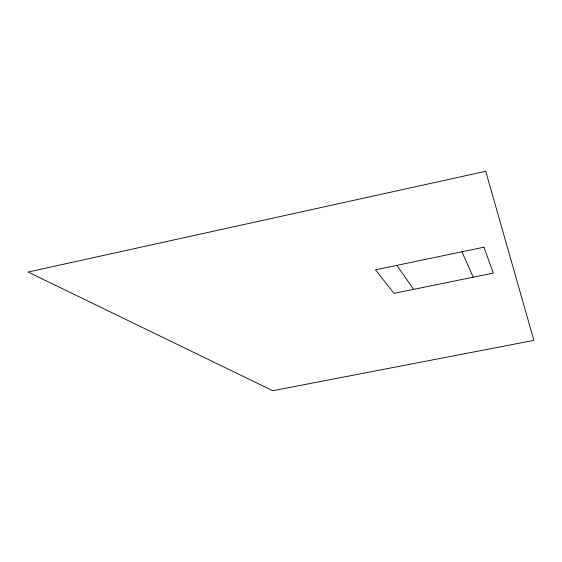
<?xml version="1.0" encoding="UTF-8"?>
<svg xmlns="http://www.w3.org/2000/svg" width="562" height="562" viewBox="0 0 562 562"><rect width="100%" height="100%" fill="white"/><g stroke="black" fill="none" stroke-linecap="round" stroke-linejoin="round"><path stroke-width="0.84" d="M396.877 265.362L413.618 289.367M461.936 251.79L473.211 277.185M485.73 171.277L28.1 272.036L272.781 390.723L533.9 340.368L485.73 171.277M483.917 247.203L375.479 269.823L393.997 293.378L493.317 273.076L483.917 247.203"/></g></svg>
